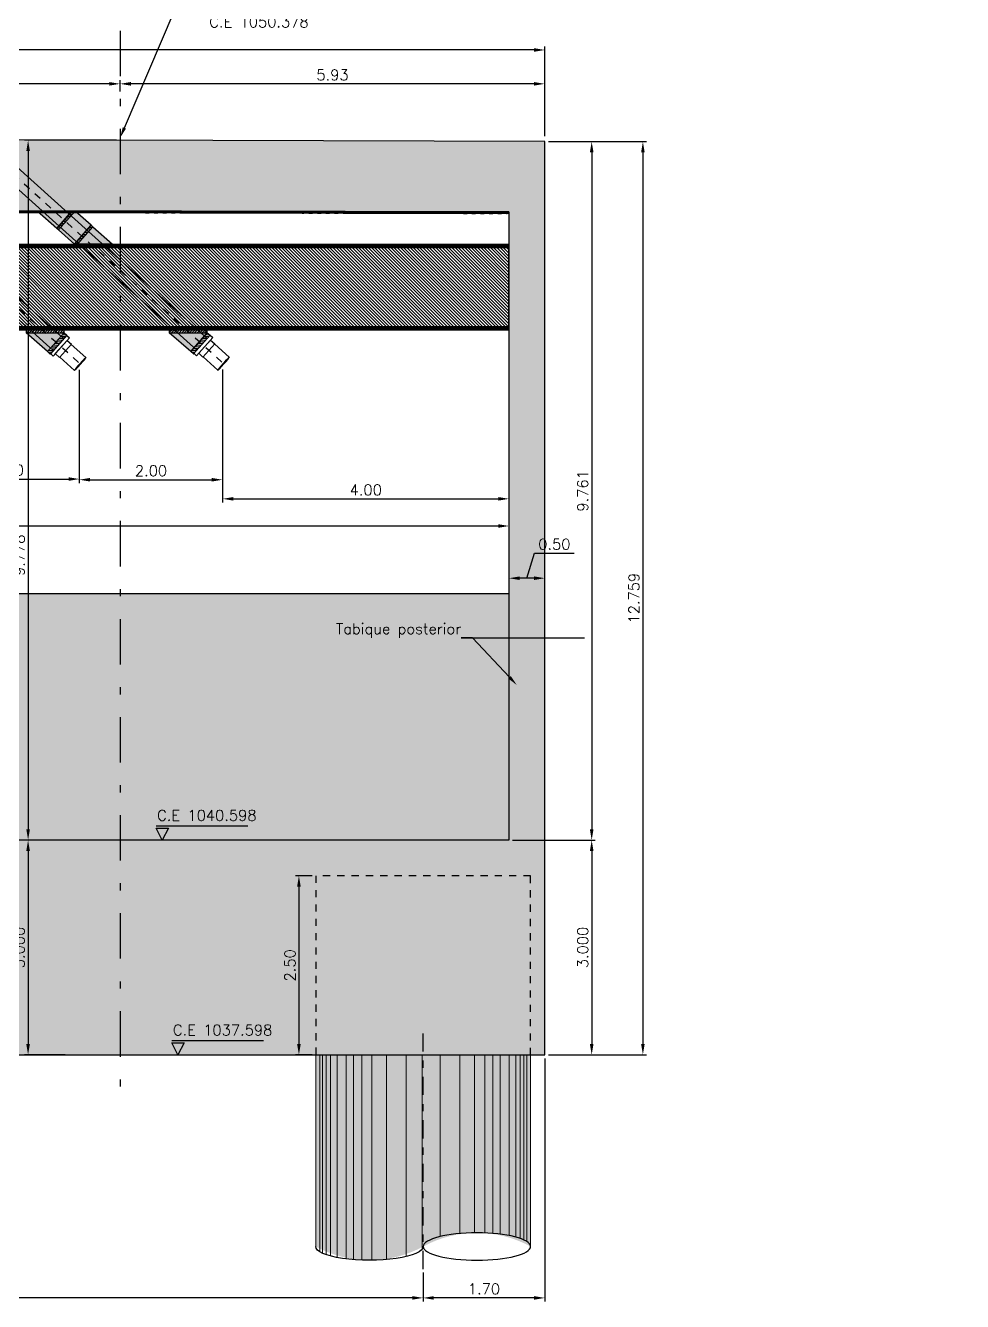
# Model space of a CAD drawing. Header units: metres. Extents: x 1080594 to 1081411, y 976871 to 977162.
# Drawn here: x 1081004.88 to 1081017.96, y 977058.7 to 977076.53 of the extents above; entities that cross this region are included whole.
import ezdxf
from ezdxf import colors
from ezdxf.entities.mleader import LeaderData, LeaderLine
from ezdxf.math import Vec2, Vec3

# ---------------------------------------------------------------- set-up
doc = ezdxf.new("R2010")
doc.units = ezdxf.units.M
doc.header["$LTSCALE"] = 25.4
doc.linetypes.add('DASHDOT', pattern=[1, 0.5, -0.25, 0, -0.25])
doc.linetypes.add('HIDDEN', pattern=[0.375, 0.25, -0.125])
for name, color, linetype in [('CONTRAPESO', 3, 'Continuous'), ('COT', 1, 'Continuous'), ('DIMCONTRAPESO', 1, 'Continuous'), ('EJECABLES', 203, 'DASHDOT'), ('NEOPRENO', 24, 'Continuous'), ('PERFIL MET', 37, 'Continuous'), ('PROYECC', 251, 'HIDDEN'), ('SOLIDOS', 9, 'Continuous')]:
    doc.layers.add(name, color=color, linetype=linetype)
for name, color, linetype, lineweight in [('COTA', 1, 'Continuous', 30), ('COTACIM', 20, 'Continuous', 5), ('DUCTO', 142, 'Continuous', 30), ('EJECONTRAPESO', 41, 'DASHDOT', 30), ('EJEPILOTE', 145, 'DASHDOT', 30), ('OTROS', 8, 'Continuous', 5), ('PLATINA', 54, 'Continuous', 30), ('SOLIDOREFCONT', 254, 'Continuous', 5), ('TUNEL', 5, 'Continuous', 20)]:
    doc.layers.add(name, color=color, linetype=linetype, lineweight=lineweight)
doc.styles.add('romans', font='romans.shx')
doc.dimstyles.new('Copy 75', dxfattribs={"dimtxt": 0.15, "dimasz": 0.15, "dimexe": 0.05, "dimexo": 0.05, "dimgap": 0.05, "dimtad": 1, "dimzin": 0, "dimdsep": 46, "dimtxsty": 'romans', "dimcen": 0.002, "dimclrd": 1, "dimclre": 1, "dimclrt": 3, "dimadec": 4, "dimazin": 0, "dimtfac": 1, "dimtofl": 0, "dimtmove": 1, "dimatfit": 3, "dimfxl": 1, "dimtolj": 1, "dimtzin": 0, "dimarcsym": 1})
pattern_1 = [(45, (307.6941268451046, 0), (-0.002245064030267288, 0.002245064030267288), [])]

# ---------------------------------------------------------------- blocks, each defined once
blk = doc.blocks.new('tir')
at = {"layer": 'DUCTO'}
for p, q in [((1080511.83638699, 977008.5160273126), (1080513.543043579, 977008.5161831364)), ((1080511.836907378, 977008.3760259475), (1080513.543032915, 977008.37618561))]:
    blk.add_line(p, q, dxfattribs=at)
for points in [[(1080505.683122265, 977008.2755034216), (1080505.733092106, 977008.275507704), (1080505.733062966, 977008.6155077033), (1080505.683093125, 977008.61550342)], [(1080505.603113705, 977008.3204091132), (1080505.683092707, 977008.320415968), (1080505.683072092, 977008.5704159667), (1080505.603072093, 977008.5704077805)]]:
    blk.add_lwpolyline(points, close=True, dxfattribs=at)
for points in [[(1080505.328072925, 977008.5653855414), (1080505.603072925, 977008.5654091103)], [(1080505.733068108, 977008.5555077032), (1080511.543241181, 977008.5560056631)], [(1080511.543241181, 977008.5560056631), (1080511.836255565, 977008.5160272893)], [(1080505.32811287, 977008.3254074359), (1080505.603112872, 977008.3254136156)], [(1080505.733086963, 977008.3355077041), (1080511.543260036, 977008.3360056642)], [(1080511.543260036, 977008.3360056642), (1080511.836907378, 977008.3760308315)]]:
    blk.add_lwpolyline(points, dxfattribs=at)
for centre, radius, start, end in [((1080510.656986465, 977008.4459297067), 0.8930644645994985, 352.9297418690614, 7.080079153882643), ((1080511.251352555, 977008.4433042796), 0.5894066242695094, 353.4461152477661, 7.087410311340934)]:
    blk.add_arc(centre, radius, start, end, dxfattribs=at)
blk.add_ellipse((1080505.328039857, 977008.4453876906), major_axis=(-3.306799177286555e-05, -0.1199978507391652), ratio=0.04456574915158485, dxfattribs=at)
at = {"layer": 'DUCTO', "extrusion": (0, 0, -0.9999999999999998)}
blk.add_ellipse((1080513.54301544, 977008.4111786617), major_axis=(1.74751400463253e-05, -0.03499305174499892), ratio=0.2442992756047625, dxfattribs=at)
at = {"layer": 'DUCTO', "extrusion": (0, 0, -1)}
blk.add_ellipse((1080513.542949842, 977008.481178864), major_axis=(1.748219530441295e-05, -0.03500717952941799), ratio=0.24420068418592, start_param=3.14808674122023, end_param=6.280903449001622, dxfattribs=at)
at = {"layer": 'EJECABLES', "ltscale": 0.008}
blk.add_lwpolyline([(1080505.360600902, 977008.4454757803), (1080513.540696156, 977008.4461768557)], dxfattribs=at)
blk = doc.blocks.new('*D148')
at = {"layer": 'COTA', "color": 1, "lineweight": -2, "transparency": 16777216}
for p, q in [((1080995.1333278, 977075.0144447949), (1080995.1333278, 977076.2368018586)), ((1081011.982779792, 977076.1868018586), (1080995.2833278, 977076.1868018586)), ((1081012.132779792, 977074.9824446845), (1081012.132779792, 977076.2368018586))]:
    blk.add_line(p, q, dxfattribs=at)
at = {"layer": 'COTA', "color": 1, "transparency": 16777216}
for points in [[(1080995.2833278, 977076.2118018586), (1080995.2833278, 977076.1618018586), (1080995.1333278, 977076.1868018586)], [(1081011.982779792, 977076.2118018586), (1081011.982779792, 977076.1618018586), (1081012.132779792, 977076.1868018586)]]:
    blk.add_solid(points, dxfattribs=at)
at = {"layer": 'Defpoints', "color": 0, "transparency": 16777216}
for p in [(1080995.1333278, 977076.1868018586), (1080995.1333278, 977074.9644447948), (1081012.132779792, 977074.9324446844)]:
    blk.add_point(p, dxfattribs=at)
at = {"layer": 'COTA', "color": 3, "transparency": 16777216, "insert": (1081003.633053796, 977076.3118018586), "char_height": 0.15, "attachment_point": 5, "style": 'romans'}
blk.add_mtext('\\A1;17.00', dxfattribs=at)
blk = doc.blocks.new('*D149')
at = {"layer": 'COTA', "color": 1, "lineweight": -2, "transparency": 16777216}
for p, q in [((1080991.133367889, 977072.2258459799), (1080991.133367889, 977069.485594596)), ((1081011.482886703, 977069.5355945961), (1080991.283367889, 977069.5355945961))]:
    blk.add_line(p, q, dxfattribs=at)
at = {"layer": 'COTA', "color": 1, "transparency": 16777216}
for points in [[(1080991.283367889, 977069.5605945961), (1080991.283367889, 977069.510594596), (1080991.133367889, 977069.5355945961)], [(1081011.482886703, 977069.5605945961), (1081011.482886703, 977069.510594596), (1081011.632886702, 977069.5355945961)]]:
    blk.add_solid(points, dxfattribs=at)
at = {"layer": 'Defpoints', "color": 0, "transparency": 16777216}
for p in [(1080991.133367889, 977072.2758459799), (1080991.133367889, 977069.5355945961), (1081011.632886702, 977069.5355945961)]:
    blk.add_point(p, dxfattribs=at)
at = {"layer": 'COTA', "color": 3, "transparency": 16777216, "insert": (1081001.383127296, 977069.6605945961), "char_height": 0.15, "attachment_point": 5, "style": 'romans'}
blk.add_mtext('\\A1;20.50', dxfattribs=at)
blk = doc.blocks.new('*D150')
at = {"layer": 'COTA', "color": 1, "lineweight": -2, "transparency": 16777216}
for p, q in [((1081011.882897609, 977068.8062600595), (1081011.987897609, 977069.1562600594)), ((1081011.987897609, 977069.1562600594), (1081012.545040467, 977069.1562600594)), ((1081011.982908517, 977068.8062600595), (1081011.782886702, 977068.8062600595))]:
    blk.add_line(p, q, dxfattribs=at)
at = {"layer": 'COTA', "color": 1, "transparency": 16777216}
for points in [[(1081011.782886702, 977068.8312600595), (1081011.782886702, 977068.7812600594), (1081011.632886702, 977068.8062600595)], [(1081011.982908517, 977068.8312600595), (1081011.982908517, 977068.7812600594), (1081012.132908517, 977068.8062600595)]]:
    blk.add_solid(points, dxfattribs=at)
at = {"layer": 'Defpoints', "color": 0, "transparency": 16777216}
for p in [(1081011.632886702, 977068.8062600595), (1081011.632886702, 977068.8062600595), (1081012.132908517, 977068.8062600595)]:
    blk.add_point(p, dxfattribs=at)
at = {"layer": 'COTA', "color": 3, "transparency": 16777216, "insert": (1081012.266469038, 977069.2812600594), "char_height": 0.15, "attachment_point": 5, "style": 'romans'}
blk.add_mtext('\\A1;0.50', dxfattribs=at)
blk = doc.blocks.new('*D152')
at = {"layer": 'Defpoints', "color": 0, "transparency": 16777216}
for p in [(1081012.132886702, 977062.146339772), (1081010.433312665, 977059.1541188611), (1081010.433312665, 977058.7504734094)]:
    blk.add_point(p, dxfattribs=at)
at = {"layer": 'DIMCONTRAPESO', "color": 1, "lineweight": -2, "transparency": 16777216}
for p, q in [((1081012.132886702, 977062.096339772), (1081012.132886702, 977058.7004734094)), ((1081010.433312665, 977059.104118861), (1081010.433312665, 977058.7004734094)), ((1081011.982886703, 977058.7504734094), (1081010.583312665, 977058.7504734094))]:
    blk.add_line(p, q, dxfattribs=at)
at = {"layer": 'DIMCONTRAPESO', "color": 1, "transparency": 16777216}
for points in [[(1081010.583312665, 977058.7754734094), (1081010.583312665, 977058.7254734094), (1081010.433312665, 977058.7504734094)], [(1081011.982886703, 977058.7754734094), (1081011.982886703, 977058.7254734094), (1081012.132886702, 977058.7504734094)]]:
    blk.add_solid(points, dxfattribs=at)
at = {"layer": 'DIMCONTRAPESO', "color": 3, "transparency": 16777216, "insert": (1081011.283099684, 977058.8754734094), "char_height": 0.15, "attachment_point": 5, "style": 'romans'}
blk.add_mtext('\\A1;1.70', dxfattribs=at)
blk = doc.blocks.new('PILOTE')
h = blk.add_hatch(color=256)
h.dxf.hatch_style = 1
h.set_gradient(color1=(51, 51, 51), color2=(173, 173, 173), tint=1, name='INVCYLINDER')
edge = h.paths.add_edge_path()
edge.add_line((1080656.416834545, 977060.1590362525), (1080656.416834545, 977062.8369320101))
edge.add_line((1080656.416834545, 977062.8369320101), (1080659.417876804, 977062.8369320101))
edge.add_line((1080659.417876804, 977062.8369320101), (1080659.417876804, 977060.1590362525))
edge.add_arc((1080658.66761624, 977061.5370580803), 1.569023604932751, 241.43402734232131, 298.56597265767874, ccw=False)
edge.add_arc((1080657.16709511, 977058.7797854457), 1.570103086822714, 61.45547212311708, 118.5445278768829)
at = {"layer": 'COT'}
blk.add_ellipse((1080657.16709511, 977060.1590362525), major_axis=(0.7502605647517244, 0), ratio=0.2543813295763042, dxfattribs=at)
blk.add_ellipse((1080658.66761624, 977060.1590362525), major_axis=(0.7502605647517244, 0), ratio=0.2543813295763042, start_param=3.141592653589792, end_param=6.283185307179586, dxfattribs=at)
at = {"layer": 'EJEPILOTE', "ltscale": 0.02}
blk.add_line((1080657.918716831, 977059.8447110992), (1080657.918716831, 977063.1356790137), dxfattribs=at)
at = {"layer": 'OTROS'}
for p, q in [((1080656.472292364, 977062.8369320101), (1080656.472292364, 977060.2310491129)), ((1080656.510527515, 977062.8369320101), (1080656.510527515, 977060.2513910077)), ((1080656.561507698, 977062.8369320101), (1080656.561507698, 977060.2717001326)), ((1080656.625232968, 977062.8369320101), (1080656.625232968, 977060.2910394119)), ((1080656.714448302, 977062.8369320101), (1080656.714448302, 977060.3112408698)), ((1080656.841898815, 977062.8369320101), (1080656.841898815, 977060.3310285627)), ((1080656.943859208, 977062.8369320101), (1080656.943859208, 977060.3412444418)), ((1080657.058564661, 977062.8369320101), (1080657.058564661, 977060.3478811213)), ((1080657.198760206, 977062.8369320101), (1080657.198760206, 977060.3497184741)), ((1080657.405764051, 977062.8369320101), (1080657.405764051, 977060.3399741807)), ((1080657.679471079, 977062.8369320101), (1080657.679471079, 977060.2984506316)), ((1080657.932716831, 977062.8369320101), (1080657.932716831, 977060.1206139127)), ((1080658.155240271, 977062.8369320101), (1080658.155240271, 977060.0266473495)), ((1080658.428947299, 977062.8369320101), (1080658.428947299, 977059.9780983244)), ((1080658.635951144, 977062.8369320101), (1080658.635951144, 977059.968354031)), ((1080658.776146688, 977062.8369320101), (1080658.776146688, 977059.9701913837)), ((1080658.890852141, 977062.8369320101), (1080658.890852141, 977059.9768280633)), ((1080658.992812535, 977062.8369320101), (1080658.992812535, 977059.9870439423)), ((1080659.120263048, 977062.8369320101), (1080659.120263048, 977060.0068316353)), ((1080659.209478382, 977062.8369320101), (1080659.209478382, 977060.0266473495)), ((1080659.273203652, 977062.8369320101), (1080659.273203652, 977060.0463723725)), ((1080659.324183835, 977062.8369320101), (1080659.324183835, 977060.0666814975)), ((1080659.362418986, 977062.8369320101), (1080659.362418986, 977060.0870233923)), ((1080656.625232968, 977060.0270330932), (1080656.625232968, 977060.0266473495))]:
    blk.add_line(p, q, dxfattribs=at)
blk.add_lwpolyline([(1080656.416834545, 977060.1590362525), (1080656.416834545, 977062.8369320101), (1080659.417876804, 977062.8369320101), (1080659.417876804, 977060.1590362525)], dxfattribs=at)
blk = doc.blocks.new('*D154')
at = {"layer": 'Defpoints', "color": 0, "transparency": 16777216}
for p in [(1080996.83110657, 977058.9570993682), (1081010.433312665, 977058.9570993682), (1080996.83110657, 977058.7504734094)]:
    blk.add_point(p, dxfattribs=at)
at = {"layer": 'DIMCONTRAPESO', "color": 1, "lineweight": -2, "transparency": 16777216}
for p, q in [((1080996.83110657, 977058.9070993682), (1080996.83110657, 977058.7004734094)), ((1081010.433312665, 977058.9070993682), (1081010.433312665, 977058.7004734094)), ((1081010.283312665, 977058.7504734094), (1080996.98110657, 977058.7504734094))]:
    blk.add_line(p, q, dxfattribs=at)
at = {"layer": 'DIMCONTRAPESO', "color": 1, "transparency": 16777216}
for points in [[(1080996.98110657, 977058.7754734094), (1080996.98110657, 977058.7254734094), (1080996.83110657, 977058.7504734094)], [(1081010.283312665, 977058.7754734094), (1081010.283312665, 977058.7254734094), (1081010.433312665, 977058.7504734094)]]:
    blk.add_solid(points, dxfattribs=at)
at = {"layer": 'DIMCONTRAPESO', "color": 3, "transparency": 16777216, "insert": (1081003.632209617, 977058.8754734094), "char_height": 0.15, "attachment_point": 5, "style": 'romans'}
blk.add_mtext('\\A1;13.60', dxfattribs=at)
blk = doc.blocks.new('*D158')
at = {"layer": 'Defpoints', "color": 0, "transparency": 16777216}
for p in [(1081003.635851028, 977071.7647225109), (1081005.633215201, 977071.7666398275), (1081005.633215201, 977070.1918618797)]:
    blk.add_point(p, dxfattribs=at)
at = {"layer": 'DIMCONTRAPESO', "color": 1, "lineweight": -2, "transparency": 16777216}
for p, q in [((1081003.635851028, 977071.7147225109), (1081003.635851028, 977070.1418618796)), ((1081005.633215201, 977071.7166398275), (1081005.633215201, 977070.1418618796)), ((1081003.785851028, 977070.1918618797), (1081005.483215201, 977070.1918618797))]:
    blk.add_line(p, q, dxfattribs=at)
at = {"layer": 'DIMCONTRAPESO', "color": 1, "transparency": 16777216}
for points in [[(1081003.785851028, 977070.2168618797), (1081003.785851028, 977070.1668618796), (1081003.635851028, 977070.1918618797)], [(1081005.483215201, 977070.2168618797), (1081005.483215201, 977070.1668618796), (1081005.633215201, 977070.1918618797)]]:
    blk.add_solid(points, dxfattribs=at)
at = {"layer": 'DIMCONTRAPESO', "color": 3, "transparency": 16777216, "insert": (1081004.634533115, 977070.3168618797), "char_height": 0.15, "attachment_point": 5, "style": 'romans'}
blk.add_mtext('\\A1;2.00', dxfattribs=at)
blk = doc.blocks.new('*D159')
at = {"layer": 'Defpoints', "color": 0, "transparency": 16777216}
for p in [(1081005.633215201, 977071.7666398275), (1081007.633180856, 977071.7743143179), (1081007.633180856, 977070.1822700725)]:
    blk.add_point(p, dxfattribs=at)
at = {"layer": 'DIMCONTRAPESO', "color": 1, "lineweight": -2, "transparency": 16777216}
for p, q in [((1081005.633215201, 977071.7166398275), (1081005.633215201, 977070.1322700725)), ((1081007.633180856, 977071.7243143178), (1081007.633180856, 977070.1322700725)), ((1081005.783215201, 977070.1822700725), (1081007.483180856, 977070.1822700725))]:
    blk.add_line(p, q, dxfattribs=at)
at = {"layer": 'DIMCONTRAPESO', "color": 1, "transparency": 16777216}
for points in [[(1081005.783215201, 977070.2072700725), (1081005.783215201, 977070.1572700725), (1081005.633215201, 977070.1822700725)], [(1081007.483180856, 977070.2072700725), (1081007.483180856, 977070.1572700725), (1081007.633180856, 977070.1822700725)]]:
    blk.add_solid(points, dxfattribs=at)
at = {"layer": 'DIMCONTRAPESO', "color": 3, "transparency": 16777216, "insert": (1081006.633198028, 977070.3072700725), "char_height": 0.15, "attachment_point": 5, "style": 'romans'}
blk.add_mtext('\\A1;2.00', dxfattribs=at)
blk = doc.blocks.new('*D234')
at = {"layer": 'Defpoints', "color": 0, "transparency": 16777216}
for p in [(1081007.633180856, 977071.7743143179), (1081011.632787496, 977070.4018200669), (1081011.632787496, 977069.9154430303)]:
    blk.add_point(p, dxfattribs=at)
at = {"layer": 'DIMCONTRAPESO', "color": 1, "lineweight": -2, "transparency": 16777216}
for p, q in [((1081007.633180856, 977071.7243143178), (1081007.633180856, 977069.8654430303)), ((1081011.632787496, 977070.3518200668), (1081011.632787496, 977069.8654430303)), ((1081007.783180856, 977069.9154430303), (1081011.482787496, 977069.9154430303))]:
    blk.add_line(p, q, dxfattribs=at)
at = {"layer": 'DIMCONTRAPESO', "color": 1, "transparency": 16777216}
for points in [[(1081007.783180856, 977069.9404430303), (1081007.783180856, 977069.8904430303), (1081007.633180856, 977069.9154430303)], [(1081011.482787496, 977069.9404430303), (1081011.482787496, 977069.8904430303), (1081011.632787496, 977069.9154430303)]]:
    blk.add_solid(points, dxfattribs=at)
at = {"layer": 'DIMCONTRAPESO', "color": 3, "transparency": 16777216, "insert": (1081009.632984176, 977070.0404430303), "char_height": 0.15, "attachment_point": 5, "style": 'romans'}
blk.add_mtext('\\A1;4.00', dxfattribs=at)
blk = doc.blocks.new('*D198')
at = {"layer": 'Defpoints', "color": 0, "transparency": 16777216}
for p in [(1081006.202970979, 977075.7138617919), (1081006.202970979, 977075.5552750548), (1081012.132779792, 977074.9490369225)]:
    blk.add_point(p, dxfattribs=at)
at = {"layer": 'DIMCONTRAPESO', "color": 1, "lineweight": -2, "transparency": 16777216}
for p, q in [((1081006.202970979, 977075.6052750548), (1081006.202970979, 977075.7638617919)), ((1081011.982779792, 977075.7138617919), (1081006.352970979, 977075.7138617919)), ((1081012.132779792, 977074.9990369226), (1081012.132779792, 977075.7638617919))]:
    blk.add_line(p, q, dxfattribs=at)
at = {"layer": 'DIMCONTRAPESO', "color": 1, "transparency": 16777216}
for points in [[(1081006.352970979, 977075.7388617919), (1081006.352970979, 977075.6888617919), (1081006.202970979, 977075.7138617919)], [(1081011.982779792, 977075.7388617919), (1081011.982779792, 977075.6888617919), (1081012.132779792, 977075.7138617919)]]:
    blk.add_solid(points, dxfattribs=at)
at = {"layer": 'DIMCONTRAPESO', "color": 3, "transparency": 16777216, "insert": (1081009.167875385, 977075.8388617919), "char_height": 0.15, "attachment_point": 5, "style": 'romans'}
blk.add_mtext('\\A1;5.93', dxfattribs=at)
blk = doc.blocks.new('*D199')
at = {"layer": 'Defpoints', "color": 0, "transparency": 16777216}
for p in [(1080995.1333278, 977075.7138617919), (1081006.202970979, 977075.5552750548), (1080995.1333278, 977074.9810370329)]:
    blk.add_point(p, dxfattribs=at)
at = {"layer": 'DIMCONTRAPESO', "color": 1, "lineweight": -2, "transparency": 16777216}
for p, q in [((1080995.1333278, 977075.031037033), (1080995.1333278, 977075.7638617919)), ((1081006.052970979, 977075.7138617919), (1080995.2833278, 977075.7138617919)), ((1081006.202970979, 977075.6052750548), (1081006.202970979, 977075.7638617919))]:
    blk.add_line(p, q, dxfattribs=at)
at = {"layer": 'DIMCONTRAPESO', "color": 1, "transparency": 16777216}
for points in [[(1080995.2833278, 977075.7388617919), (1080995.2833278, 977075.6888617919), (1080995.1333278, 977075.7138617919)], [(1081006.052970979, 977075.7388617919), (1081006.052970979, 977075.6888617919), (1081006.202970979, 977075.7138617919)]]:
    blk.add_solid(points, dxfattribs=at)
at = {"layer": 'DIMCONTRAPESO', "color": 3, "transparency": 16777216, "insert": (1081000.66814939, 977075.8388617919), "char_height": 0.15, "attachment_point": 5, "style": 'romans'}
blk.add_mtext('\\A1;11.07', dxfattribs=at)
blk = doc.blocks.new('*D1380')
at = {"layer": 'Defpoints', "color": 0, "transparency": 16777216}
for p in [(1081012.132720964, 977074.9068203393), (1081012.132886702, 977062.1479285562), (1081013.502712661, 977062.1479285562)]:
    blk.add_point(p, dxfattribs=at)
at = {"layer": 'TUNEL', "color": 1, "lineweight": -2, "transparency": 16777216}
for p, q in [((1081012.182720964, 977074.9068203393), (1081013.552712661, 977074.9068203393)), ((1081013.502712661, 977074.7568203392), (1081013.502712661, 977062.2979285562)), ((1081012.182886702, 977062.1479285562), (1081013.552712661, 977062.1479285562))]:
    blk.add_line(p, q, dxfattribs=at)
at = {"layer": 'TUNEL', "color": 1, "transparency": 16777216}
for points in [[(1081013.477712661, 977074.7568203392), (1081013.527712661, 977074.7568203392), (1081013.502712661, 977074.9068203393)], [(1081013.477712661, 977062.2979285562), (1081013.527712661, 977062.2979285562), (1081013.502712661, 977062.1479285562)]]:
    blk.add_solid(points, dxfattribs=at)
at = {"layer": 'TUNEL', "color": 3, "transparency": 16777216, "insert": (1081013.377712661, 977068.5273744479), "char_height": 0.15, "attachment_point": 5, "rotation": 90, "style": 'romans'}
blk.add_mtext('\\A1;12.759', dxfattribs=at)
blk = doc.blocks.new('*D1381')
at = {"layer": 'Defpoints', "color": 0, "transparency": 16777216}
for p in [(1081012.132720964, 977074.9068203393), (1081011.632886704, 977065.1462974439), (1081012.787520991, 977065.1462974439)]:
    blk.add_point(p, dxfattribs=at)
at = {"layer": 'TUNEL', "color": 1, "lineweight": -2, "transparency": 16777216}
for p, q in [((1081012.182720964, 977074.9068203393), (1081012.837520991, 977074.9068203393)), ((1081012.787520991, 977074.7568203392), (1081012.787520991, 977065.2962974439)), ((1081011.682886704, 977065.1462974439), (1081012.837520991, 977065.1462974439))]:
    blk.add_line(p, q, dxfattribs=at)
at = {"layer": 'TUNEL', "color": 1, "transparency": 16777216}
for points in [[(1081012.762520991, 977074.7568203392), (1081012.812520991, 977074.7568203392), (1081012.787520991, 977074.9068203393)], [(1081012.762520991, 977065.2962974439), (1081012.812520991, 977065.2962974439), (1081012.787520991, 977065.1462974439)]]:
    blk.add_solid(points, dxfattribs=at)
at = {"layer": 'TUNEL', "color": 3, "transparency": 16777216, "insert": (1081012.66252099, 977070.0265588918), "char_height": 0.15, "attachment_point": 5, "rotation": 90, "style": 'romans'}
blk.add_mtext('\\A1;9.761', dxfattribs=at)
blk = doc.blocks.new('*D1382')
at = {"layer": 'Defpoints', "color": 0, "transparency": 16777216}
for p in [(1081011.632886704, 977065.1462974439), (1081012.132886702, 977062.146339772), (1081012.787520991, 977062.146339772)]:
    blk.add_point(p, dxfattribs=at)
at = {"layer": 'TUNEL', "color": 1, "lineweight": -2, "transparency": 16777216}
for p, q in [((1081011.682886704, 977065.1462974439), (1081012.837520991, 977065.1462974439)), ((1081012.787520991, 977064.9962974439), (1081012.787520991, 977062.2963397721)), ((1081012.182886702, 977062.146339772), (1081012.837520991, 977062.146339772))]:
    blk.add_line(p, q, dxfattribs=at)
at = {"layer": 'TUNEL', "color": 1, "transparency": 16777216}
for points in [[(1081012.762520991, 977064.9962974439), (1081012.812520991, 977064.9962974439), (1081012.787520991, 977065.1462974439)], [(1081012.762520991, 977062.2963397721), (1081012.812520991, 977062.2963397721), (1081012.787520991, 977062.146339772)]]:
    blk.add_solid(points, dxfattribs=at)
at = {"layer": 'TUNEL', "color": 3, "transparency": 16777216, "insert": (1081012.66252099, 977063.6463186081), "char_height": 0.15, "attachment_point": 5, "rotation": 90, "style": 'romans'}
blk.add_mtext('\\A1;3.000', dxfattribs=at)
blk = doc.blocks.new('*D1383')
at = {"layer": 'Defpoints', "color": 0, "transparency": 16777216}
for p in [(1081006.202970979, 977074.9254888794), (1081004.918015162, 977065.1472981501), (1081005.986288609, 977065.1472981501)]:
    blk.add_point(p, dxfattribs=at)
at = {"layer": 'TUNEL', "color": 1, "lineweight": -2, "transparency": 16777216}
for p, q in [((1081006.152970979, 977074.9254888794), (1081004.868015162, 977074.9254888794)), ((1081004.918015162, 977074.7754888794), (1081004.918015162, 977065.2972981501)), ((1081005.936288609, 977065.1472981501), (1081004.868015162, 977065.1472981501))]:
    blk.add_line(p, q, dxfattribs=at)
at = {"layer": 'TUNEL', "color": 1, "transparency": 16777216}
for points in [[(1081004.893015163, 977074.7754888794), (1081004.943015162, 977074.7754888794), (1081004.918015162, 977074.9254888794)], [(1081004.893015163, 977065.2972981501), (1081004.943015162, 977065.2972981501), (1081004.918015162, 977065.1472981501)]]:
    blk.add_solid(points, dxfattribs=at)
at = {"layer": 'TUNEL', "color": 3, "transparency": 16777216, "insert": (1081004.793015162, 977069.1266934648), "char_height": 0.15, "attachment_point": 5, "rotation": 90, "style": 'romans'}
blk.add_mtext('\\A1;9.778', dxfattribs=at)
blk = doc.blocks.new('*D1384')
at = {"layer": 'Defpoints', "color": 0, "transparency": 16777216}
for p in [(1081005.986288609, 977065.146339772), (1081004.917855433, 977062.146339772), (1081005.486475282, 977062.146339772)]:
    blk.add_point(p, dxfattribs=at)
at = {"layer": 'TUNEL', "color": 1, "lineweight": -2, "transparency": 16777216}
for p, q in [((1081005.936288609, 977065.146339772), (1081004.867855433, 977065.146339772)), ((1081004.917855433, 977064.996339772), (1081004.917855433, 977062.2963397721)), ((1081005.436475282, 977062.146339772), (1081004.867855433, 977062.146339772))]:
    blk.add_line(p, q, dxfattribs=at)
at = {"layer": 'TUNEL', "color": 1, "transparency": 16777216}
for points in [[(1081004.892855433, 977064.996339772), (1081004.942855433, 977064.996339772), (1081004.917855433, 977065.146339772)], [(1081004.892855433, 977062.2963397721), (1081004.942855433, 977062.2963397721), (1081004.917855433, 977062.146339772)]]:
    blk.add_solid(points, dxfattribs=at)
at = {"layer": 'TUNEL', "color": 3, "transparency": 16777216, "insert": (1081004.792855432, 977063.6463397722), "char_height": 0.15, "attachment_point": 5, "rotation": 90, "style": 'romans'}
blk.add_mtext('\\A1;3.000', dxfattribs=at)
blk = doc.blocks.new('*D1437')
at = {"layer": 'COTA', "color": 1, "lineweight": -2, "transparency": 16777216}
for p, q in [((1081008.884152692, 977064.648370686), (1081008.649533925, 977064.648370686)), ((1081008.699533925, 977064.498370686), (1081008.699533925, 977062.2963397721)), ((1081008.884152692, 977062.146339772), (1081008.649533925, 977062.146339772))]:
    blk.add_line(p, q, dxfattribs=at)
at = {"layer": 'COTA', "color": 1, "transparency": 16777216}
for points in [[(1081008.674533925, 977064.498370686), (1081008.724533925, 977064.498370686), (1081008.699533925, 977064.648370686)], [(1081008.674533925, 977062.2963397721), (1081008.724533925, 977062.2963397721), (1081008.699533925, 977062.146339772)]]:
    blk.add_solid(points, dxfattribs=at)
at = {"layer": 'Defpoints', "color": 0, "transparency": 16777216}
for p in [(1081008.934152692, 977064.648370686), (1081008.699533925, 977062.146339772), (1081008.934152692, 977062.146339772)]:
    blk.add_point(p, dxfattribs=at)
at = {"layer": 'COTA', "color": 3, "transparency": 16777216, "insert": (1081008.574533925, 977063.3973552291), "char_height": 0.15, "attachment_point": 5, "rotation": 90, "style": 'romans'}
blk.add_mtext('\\A1;2.50', dxfattribs=at)

msp = doc.modelspace()

# ---------------------------------------------------------------- hatches: boundary and pattern name
at = {"layer": 'NEOPRENO', "transparency": 33554495}
h = msp.add_hatch(color=256, dxfattribs=at)
h.dxf.hatch_style = 1
h.paths.add_polyline_path([(1081005.567214003, 977073.4740626292), (1081005.798264986, 977073.7370095984), (1081005.572905476, 977073.935032555), (1081005.341854493, 977073.6720855858)])
at = {"layer": 'PERFIL MET'}
h = msp.add_hatch(dxfattribs=at)
h.set_pattern_fill('ANSI31', color=256, scale=0.001)
h.set_pattern_definition(pattern_1)
h.paths.add_polyline_path([(1081011.632720807, 977073.926336568), (1080995.633167386, 977073.9603397719), (1080995.633167543, 977073.9349397718), (1081011.632720964, 977073.9009365678)])
h = msp.add_hatch(dxfattribs=at)
h.set_pattern_fill('ANSI31', color=256, scale=0.01, angle=90)
h.set_pattern_definition([(135, (307.6941268451046, 0), (-0.02245064030267288, -0.02245064030267288), [])])
h.paths.add_polyline_path([(1081011.632886702, 977073.4231707632), (1080995.133166949, 977073.4231707632), (1080995.133167086, 977073.2003397719), (1080991.1333278, 977073.2003397719), (1080991.1333278, 977072.3247707632), (1081011.632886702, 977072.3247707632)])
h = msp.add_hatch(dxfattribs=at)
h.set_pattern_fill('ANSI31', color=256, scale=0.001)
h.set_pattern_definition(pattern_1)
h.paths.add_polyline_path([(1081011.632886702, 977073.4739707632), (1081011.632886702, 977073.4231707632), (1080995.133166949, 977073.4231707632), (1080995.133167224, 977073.4740816075)])
h = msp.add_hatch(dxfattribs=at)
h.set_pattern_fill('ANSI31', color=256, scale=0.001)
h.set_pattern_definition(pattern_1)
h.paths.add_polyline_path([(1081011.632886702, 977072.3247707632), (1081011.632886702, 977072.2739707632), (1080991.133327663, 977072.2739707632), (1080991.133327938, 977072.3248816076)])
at = {"layer": 'PLATINA', "transparency": 33554531}
h = msp.add_hatch(color=252, dxfattribs=at)
h.dxf.hatch_style = 1
h.paths.add_polyline_path([(1081005.530633501, 977073.9350308947), (1081005.318000166, 977073.6930445246), (1081005.042609503, 977073.935032555)])
at = {"layer": 'PLATINA'}
h = msp.add_hatch(dxfattribs=at)
h.set_pattern_fill('ANSI31', color=256, scale=0.007999999999999998, angle=-45.14532782505878)
h.set_pattern_definition([(359.8546721749412, (-373658.8541171844, 1053961.129899967), (6.442573658642825e-05, 0.02539991829365727), [])])
h.paths.add_polyline_path([(1081005.318000166, 977073.6930445246), (1081005.530634959, 977073.935032555), (1081005.572905476, 977073.935032555), (1081005.341855391, 977073.6720866078)])
at = {"layer": 'PLATINA', "transparency": 33554531}
h = msp.add_hatch(dxfattribs=at)
h.set_pattern_fill('ANGLE', color=252, scale=0.9999999999999999, angle=3.553873302619274)
h.set_pattern_definition([(3.553873302619274, (62969.65238905002, -65155.17045388313), (-0.4329793705545643, 6.971567532820304), [5.07999999999999, -1.904999999999998]), (93.55387330261914, (62969.65238905002, -65155.17045388313), (-6.971567532820304, -0.4329793705545639), [5.079999999999996, -1.904999999999999])])
h.paths.add_polyline_path([(1081015.476941105, 977073.9349378471), (1081015.689574439, 977073.692951477), (1081015.964965102, 977073.9349395074)])
h = msp.add_hatch(dxfattribs=at)
h.set_pattern_fill('ANGLE', color=252, scale=0.9999999999999999, angle=3.553873302619274)
h.set_pattern_definition([(3.553873302619274, (62970.2955176276, -65165.52571470113), (-0.4329793705545643, 6.971567532820304), [5.07999999999999, -1.904999999999998]), (93.55387330261914, (62970.2955176276, -65165.52571470113), (-6.971567532820304, -0.4329793705545639), [5.079999999999996, -1.904999999999999])])
h.paths.add_polyline_path([(1081015.476941105, 977073.9349378471), (1081015.689574439, 977073.692951477), (1081015.964965102, 977073.9349395074)])
h = msp.add_hatch(dxfattribs=at)
h.set_pattern_fill('ANGLE', color=252, scale=0.9999999999999999, angle=3.553873302619274)
h.set_pattern_definition([(3.553873302619274, (62971.65238905002, -65155.17045388313), (-0.4329793705545643, 6.971567532820304), [5.07999999999999, -1.904999999999998]), (93.55387330261914, (62971.65238905002, -65155.17045388313), (-6.971567532820304, -0.4329793705545639), [5.079999999999996, -1.904999999999999])])
h.paths.add_polyline_path([(1081017.476941105, 977073.9349378471), (1081017.689574439, 977073.692951477), (1081017.964965102, 977073.9349395074)])
h = msp.add_hatch(dxfattribs=at)
h.set_pattern_fill('ANGLE', color=252, scale=0.9999999999999999, angle=3.553873302619274)
h.set_pattern_definition([(3.553873302619274, (62972.2955176276, -65165.52571470113), (-0.4329793705545643, 6.971567532820304), [5.07999999999999, -1.904999999999998]), (93.55387330261914, (62972.2955176276, -65165.52571470113), (-6.971567532820304, -0.4329793705545639), [5.079999999999996, -1.904999999999999])])
h.paths.add_polyline_path([(1081017.476941105, 977073.9349378471), (1081017.689574439, 977073.692951477), (1081017.964965102, 977073.9349395074)])
at = {"layer": 'PLATINA'}
h = msp.add_hatch(dxfattribs=at)
h.set_pattern_fill('ANSI31', color=256, scale=0.007999999999999998, angle=-45.14532782505878)
h.set_pattern_definition([(359.8546721749412, (315.7832642171998, 9.304762352257967e-05), (6.442573658643064e-05, 0.02539991829365727), [])])
h.paths.add_polyline_path([(1081005.822117928, 977073.7160548932), (1081005.609479512, 977073.4740626293), (1081005.567212534, 977073.4740609577), (1081005.798264496, 977073.7370090414)])
at = {"layer": 'PLATINA', "transparency": 33554531}
h = msp.add_hatch(color=252, dxfattribs=at)
h.dxf.hatch_style = 1
h.paths.add_polyline_path([(1081005.609480971, 977073.4740642895), (1081005.822117977, 977073.7160549489), (1081006.097560263, 977073.4740631864)])
h = msp.add_hatch(dxfattribs=at)
h.set_pattern_fill('ANGLE', color=252)
h.set_pattern_definition([(0, (322.7265500694048, -45.28090407222044), (0, 6.985), [5.08, -1.905]), (90, (322.7265500694048, -45.28090407222044), (-6.985, 4.277078946022131e-16), [5.08, -1.905])])
h.paths.add_polyline_path([(1081015.398093635, 977073.4739712419), (1081015.185456629, 977073.7159619012), (1081014.910014343, 977073.4739701388)])
h = msp.add_hatch(dxfattribs=at)
h.set_pattern_fill('ANGLE', color=252)
h.set_pattern_definition([(0, (322.7265500694048, -55.65611688815989), (0, 6.985), [5.08, -1.905]), (90, (322.7265500694048, -55.65611688815989), (-6.985, 4.277078946022131e-16), [5.08, -1.905])])
h.paths.add_polyline_path([(1081015.398093635, 977073.4739712419), (1081015.185456629, 977073.7159619012), (1081014.910014343, 977073.4739701388)])
h = msp.add_hatch(dxfattribs=at)
h.set_pattern_fill('ANGLE', color=252)
h.set_pattern_definition([(0, (324.7265500694048, -45.28090407222044), (0, 6.985), [5.08, -1.905]), (90, (324.7265500694048, -45.28090407222044), (-6.985, 4.277078946022131e-16), [5.08, -1.905])])
h.paths.add_polyline_path([(1081017.398093635, 977073.4739712419), (1081017.185456629, 977073.7159619012), (1081016.910014343, 977073.4739701388)])
h = msp.add_hatch(dxfattribs=at)
h.set_pattern_fill('ANGLE', color=252)
h.set_pattern_definition([(0, (324.7265500694048, -55.65611688815989), (0, 6.985), [5.08, -1.905]), (90, (324.7265500694048, -55.65611688815989), (-6.985, 4.277078946022131e-16), [5.08, -1.905])])
h.paths.add_polyline_path([(1081017.398093635, 977073.4739712419), (1081017.185456629, 977073.7159619012), (1081016.910014343, 977073.4739701388)])
at = {"layer": 'PLATINA'}
h = msp.add_hatch(dxfattribs=at)
h.set_pattern_fill('ANSI31', color=256, scale=0.008)
h.set_pattern_definition([(45, (316.0955016447697, -51.65498894045595), (-0.0179605122421383, 0.01796051224213831), [])])
h.paths.add_polyline_path([(1081005.420831971, 977072.273404931), (1081004.890831971, 977072.273404931), (1081004.890831971, 977072.235304931), (1081005.420831971, 977072.235304931)])
at = {"layer": 'PLATINA', "transparency": 33554531}
h = msp.add_hatch(color=252, dxfattribs=at)
h.dxf.hatch_style = 1
h.paths.add_polyline_path([(1081005.421471329, 977072.2354410568), (1081005.190793345, 977071.9728728025), (1081004.891471329, 977072.2358117035)])
at = {"layer": 'PLATINA'}
h = msp.add_hatch(dxfattribs=at)
h.set_pattern_fill('ANSI31', color=256, scale=0.008, angle=-48.69920112767806)
h.set_pattern_definition([(356.300798872322, (-366110.3740142867, 1143983.119499475), (0.001638767216662715, 0.02534707955583032), [])])
h.paths.add_polyline_path([(1081005.190153987, 977071.9723626865), (1081005.420831971, 977072.2349309408), (1081005.459390834, 977072.201763585), (1081005.228338872, 977071.9388155013)])
h = msp.add_hatch(dxfattribs=at)
h.set_pattern_fill('ANSI31', color=256, scale=0.008)
h.set_pattern_definition([(45, (314.0978639486711, -51.65049493091647), (-0.0179605122421383, 0.01796051224213831), [])])
h.paths.add_polyline_path([(1081007.419812522, 977072.2741003422), (1081006.889812522, 977072.2741003422), (1081006.889812522, 977072.2360003422), (1081007.419812522, 977072.2360003422)])
at = {"layer": 'PLATINA', "transparency": 33554531}
h = msp.add_hatch(color=252, dxfattribs=at)
h.dxf.hatch_style = 1
h.paths.add_polyline_path([(1081007.419812522, 977072.235626352), (1081007.189134538, 977071.9730580978), (1081006.889812522, 977072.2359969987)])
at = {"layer": 'PLATINA'}
h = msp.add_hatch(dxfattribs=at)
h.set_pattern_fill('ANSI31', color=256, scale=0.008, angle=-48.69920112767806)
h.set_pattern_definition([(356.300798872322, (-366112.3716519828, 1143983.123993484), (0.001638767216662715, 0.02534707955583032), [])])
h.paths.add_polyline_path([(1081007.189134538, 977071.9730580978), (1081007.419812522, 977072.235626352), (1081007.458371385, 977072.2024589962), (1081007.227319423, 977071.9395109125)])
at = {"layer": 'SOLIDOREFCONT', "true_color": 0x5b5b5b, "transparency": 33554546}
h = msp.add_hatch(dxfattribs=at)
h.set_pattern_fill('AR-CONC', color=251, scale=0.005)
h.set_pattern_definition([(49.99999999999999, (0, 0), (0.91092334498002, -0.07969542769451543), [0.09525, -1.04775]), (355, (0, 0), (-0.1762171071248467, 0.9552842261951757), [0.0762, -0.83820292085]), (100.4514447, (0.075910035, -0.0066412675), (0.7347062354517664, 0.8755887595609755), [0.080950044, -0.8904512229999999]), (46.18420000000002, (0, 0.254), (1.35539520446065, -0.2102116396636357), [0.142875, -1.571625]), (96.63555760999996, (0.1129495, 0.2364825), (1.187020670257515, 1.237130622988608), [0.1214251157, -1.3356780408]), (351.1841511700001, (0, 0.254), (1.187020670324885, 1.237130622927663), [0.11429983535, -1.2572986596]), (21, (0.127, 0.1905), (0.7580719563456624, -0.5113259909354381), [0.09525, -1.04775]), (326.0000000000001, (0.127, 0.1905), (0.3090101417382354, 0.9209398306115963), [0.0762, -0.8382]), (71.45144499999999, (0.190172663, 0.1478895005), (1.067082096393581, 0.4096138444295262), [0.08095004400000001, -0.8904496879999999]), (37.50000000000001, (0, 0), (0.01544301625295908, 0.4227751943657655), [0, -0.82804, 0, -0.8509000000000001, 0, -0.8413750000000001]), (7.499999999999999, (0, 0), (0.3340983125515287, 0.5009028740905975), [0, -0.48514, 0, -0.80899, 0, -0.320675]), (327.5, (-0.28321, 0), (0.677952975834357, -0.02864371996336722), [0, -0.3175, 0, -0.9906, 0, -1.31445]), (317.5, (-0.41021, 0), (0.7406459069300902, 0.1271324551666652), [0, -0.41275, 0, -0.65786, 0, -0.93345])])
h.paths.add_polyline_path([(1080995.632886702, 977065.146339772), (1080995.632886702, 977072.2239602918), (1080995.133260797, 977072.2239812345), (1080995.133073375, 977062.146339772), (1081012.132886702, 977062.146339772), (1081012.132720964, 977074.9068203393), (1080995.133167086, 977074.9603397719), (1080995.133285938, 977073.5239812343), (1080995.632886702, 977073.5239602921), (1080995.632886702, 977073.9603397719), (1081011.632720964, 977073.926339772), (1081011.632886702, 977065.146339772)])
at = {"layer": 'SOLIDOS'}
h = msp.add_hatch(dxfattribs=at)
h.set_pattern_fill('SWAMP', color=252, scale=0.005)
h.set_pattern_definition([(0, (307.6936644841917, -0.2090003184275702), (0.0635, 0.109985226181), [0.015875, -0.111125]), (90, (307.7016019842122, -0.2090003184275702), (-0.06349999999999999, 0.109985226181), [0.0079375, -0.212032952362]), (90, (307.7035863592755, -0.2090003184275702), (-0.06349999999999999, 0.109985226181), [0.006350000000000001, -0.213620452362]), (90, (307.6996176091488, -0.2090003184275702), (-0.06349999999999999, 0.109985226181), [0.006350000000000001, -0.213620452362]), (59.99999999999999, (307.705570734106, -0.2090003184275702), (-0.06349999991372332, 0.1099852262308119), [0.00508, -0.12192]), (120, (307.6976332340855, -0.2090003184275702), (-0.1269999999137233, 4.981188794772607e-11), [0.005079999999999998, -0.12192])])
h.paths.add_polyline_path([(1081011.630468822, 977068.5918075372), (1080995.632924267, 977068.5918052678), (1080995.632924267, 977065.1463394536), (1081011.632924267, 977065.1463394535)])

# ---------------------------------------------------------------- linework, layer by layer
at = {"layer": 'CONTRAPESO'}
for points in [[(1080995.133260797, 977072.2239812345), (1080995.133073375, 977062.146339772), (1081012.132886702, 977062.146339772), (1081012.132720964, 977074.9068203393), (1080995.133167086, 977074.9603397719), (1080995.133285938, 977073.5239812343), (1080995.632886702, 977073.5239602921), (1080995.632886702, 977073.9603397719), (1081011.632720964, 977073.926339772), (1081011.632886702, 977065.146339772), (1080995.632886702, 977065.146339772), (1080995.632886702, 977072.2239602918)], [(1080995.632887224, 977068.5915330427), (1081011.632487653, 977068.5918078236), (1081011.632924267, 977065.1463394535), (1080995.63296131, 977065.1463394536)]]:
    msp.add_lwpolyline(points, close=True, dxfattribs=at)
at = {"layer": 'COTA', "color": 2}
for points in [[(1081006.704537338, 977065.3466741192), (1081007.985499147, 977065.3466741192)], [(1081006.924672987, 977062.3466741192), (1081008.205634796, 977062.3466741192)]]:
    msp.add_lwpolyline(points, dxfattribs=at)
for points in [[(1081006.704537338, 977065.3153971017), (1081006.87663641, 977065.3153971017), (1081006.790586874, 977065.1479855399), (1081006.790586874, 977065.1479855399)], [(1081006.924672987, 977062.3153971017), (1081007.096772059, 977062.3153971017), (1081007.010722522, 977062.1479855399), (1081007.010722522, 977062.1479855399)]]:
    msp.add_lwpolyline(points, close=True, dxfattribs=at)
at = {"layer": 'EJECONTRAPESO', "ltscale": 0.05}
msp.add_lwpolyline([(1081006.202970979, 977076.455810204), (1081006.202970979, 977061.5326200295)], dxfattribs=at)
at = {"layer": 'NEOPRENO'}
msp.add_lwpolyline([(1081005.567214003, 977073.4740626292), (1081005.798264986, 977073.7370095984), (1081005.572905476, 977073.935032555), (1081005.341854493, 977073.6720855858), (1081005.567214003, 977073.4740626292)], dxfattribs=at)
at = {"layer": 'PERFIL MET'}
for points in [[(1081011.632720807, 977073.926336568), (1080995.633167386, 977073.9603397719), (1080995.633167543, 977073.9349397718), (1081011.632720964, 977073.9009365678)], [(1081011.632886702, 977073.4231707632), (1080995.133166949, 977073.423149178), (1080995.133167086, 977073.2003397719), (1080991.133327938, 977073.2003397719), (1080991.133327938, 977072.3248816076), (1081011.632886702, 977072.3248816076)], [(1081011.632886702, 977073.4739707632), (1081011.632886702, 977073.4231707632), (1080995.133166949, 977073.4231707632), (1080995.133167224, 977073.4740816075)], [(1081011.632886702, 977072.3247707632), (1081011.632886702, 977072.2739707632), (1080991.133327663, 977072.2739707632), (1080991.133327938, 977072.3248816076)]]:
    msp.add_lwpolyline(points, close=True, dxfattribs=at)
for points in [[(1081005.206638076, 977072.3247707632), (1081006.874107399, 977072.3247707632)], [(1081005.206638076, 977072.3247707632), (1081006.874107399, 977072.3247707632)], [(1081007.205163955, 977072.3247707632), (1081011.632886702, 977072.3247707632)], [(1081007.205163955, 977072.3247707632), (1081011.632886702, 977072.3247707632)]]:
    msp.add_lwpolyline(points, dxfattribs=at)
at = {"layer": 'PLATINA', "color": 252, "transparency": 33554531}
for points in [[(1081005.530633501, 977073.9350308947), (1081005.318000166, 977073.6930445246), (1081005.042609503, 977073.935032555)], [(1081005.609480971, 977073.4740642895), (1081005.822117977, 977073.7160549489), (1081006.097560263, 977073.4740631864)], [(1081005.421471329, 977072.2354410568), (1081005.190793345, 977071.9728728025), (1081004.891471329, 977072.2358117035)], [(1081007.419812522, 977072.235626352), (1081007.189134538, 977071.9730580978), (1081006.889812522, 977072.2359969987)]]:
    msp.add_lwpolyline(points, close=True, dxfattribs=at)
at = {"layer": 'PLATINA'}
for points in [[(1081005.318000166, 977073.6930445246), (1081005.530634959, 977073.935032555), (1081005.572905476, 977073.935032555), (1081005.341855391, 977073.6720866078)], [(1081005.822117928, 977073.7160548932), (1081005.609479512, 977073.4740626293), (1081005.567212534, 977073.4740609577), (1081005.798264496, 977073.7370090414)], [(1081005.420831971, 977072.273404931), (1081004.890831971, 977072.273404931), (1081004.890831971, 977072.235304931), (1081005.420831971, 977072.235304931)], [(1081005.190153987, 977071.9723626865), (1081005.420831971, 977072.2349309408), (1081005.459390834, 977072.201763585), (1081005.228338872, 977071.9388155013)], [(1081007.419812522, 977072.2741003422), (1081006.889812522, 977072.2741003422), (1081006.889812522, 977072.2360003422), (1081007.419812522, 977072.2360003422)], [(1081007.189134538, 977071.9730580978), (1081007.419812522, 977072.235626352), (1081007.458371385, 977072.2024589962), (1081007.227319423, 977071.9395109125)]]:
    msp.add_lwpolyline(points, close=True, dxfattribs=at)
at = {"layer": 'PROYECC', "color": 14, "ltscale": 0.01}
msp.add_lwpolyline([(1081008.934152692, 977062.146339772), (1081011.935194951, 977062.146339772), (1081011.935194951, 977064.648370686), (1081008.934152692, 977064.648370686)], close=True, dxfattribs=at)

# ---------------------------------------------------------------- block references
at = {"layer": 'DIMCONTRAPESO', "xscale": -1, "rotation": 317.9764096380883}
msp.add_blockref('tir', (1229636.704485757, -472047.4701898976), dxfattribs=at)
at = {"layer": 'DIMCONTRAPESO', "xscale": -1}
msp.add_blockref('PILOTE', (2161668.352029496, -0.6905922380974516), dxfattribs=at)
at = {"layer": 'PLATINA', "color": 252, "transparency": 33554531, "xscale": -1, "rotation": 317.979768265915}
msp.add_blockref('tir', (1229719.647955845, -472038.7596905294), dxfattribs=at)

# ---------------------------------------------------------------- texts
at = {"layer": 'COTA', "color": 3, "char_height": 0.15, "attachment_point": 1, "style": 'romans'}
for s, insert in [('C.E 1040.598', (1081006.719510786, 977065.5672569589)), ('C.E 1037.598', (1081006.939646434, 977062.5672569589))]:
    msp.add_mtext(s, dxfattribs=dict(at, insert=insert))

# ---------------------------------------------------------------- dimensions: what is measured, and where the dimension line sits
at = {"layer": 'COTA', "color": 4}
dim = msp.add_linear_dim(base=(1080995.1333278, 977076.1868018586), p1=(1081012.132779792, 977074.9324446844), p2=(1080995.1333278, 977074.9644447948), angle=180, dimstyle='Copy 75', dxfattribs=at)
dim.commit()
dim.dimension.update_dxf_attribs({"geometry": '*D148', "text_midpoint": (1081003.633053796, 977076.3118018586)})
at = {"layer": 'COTA'}
for base, p1, p2, picture, middle in [((1080991.133367889, 977069.5355945961), (1081011.632886702, 977069.5355945961), (1080991.133367889, 977072.2758459799), '*D149', (1081001.383127296, 977069.6605945961)), ((1081011.632886702, 977068.8062600595), (1081012.132908517, 977068.8062600595), (1081011.632886702, 977068.8062600595), '*D150', (1081012.037897609, 977069.2812600594))]:
    dim = msp.add_linear_dim(base=base, p1=p1, p2=p2, angle=180, dimstyle='Copy 75', dxfattribs=at)
    dim.commit()
    dim.dimension.update_dxf_attribs({"geometry": picture, "text_midpoint": middle})
at = {"layer": 'COTA', "color": 2}
dim = msp.add_linear_dim(base=(1081008.699533925, 977062.146339772), p1=(1081008.934152692, 977064.648370686), p2=(1081008.934152692, 977062.146339772), angle=90, dimstyle='Copy 75', dxfattribs=at)
dim.commit()
dim.dimension.update_dxf_attribs({"geometry": '*D1437', "text_midpoint": (1081008.574533925, 977063.3973552291)})
at = {"layer": 'DIMCONTRAPESO'}
for base, p1, p2, picture, middle in [((1080995.1333278, 977075.7138617919), (1081006.202970979, 977075.5552750548), (1080995.1333278, 977074.9810370329), '*D199', (1081000.66814939, 977075.8388617919)), ((1081006.202970979, 977075.7138617919), (1081012.132779792, 977074.9490369225), (1081006.202970979, 977075.5552750548), '*D198', (1081009.167875385, 977075.8388617919)), ((1081005.633215201, 977070.1918618797), (1081003.635851028, 977071.7647225109), (1081005.633215201, 977071.7666398275), '*D158', (1081004.634533115, 977070.3168618797)), ((1081007.633180856, 977070.1822700725), (1081005.633215201, 977071.7666398275), (1081007.633180856, 977071.7743143179), '*D159', (1081006.633198028, 977070.3072700725)), ((1081011.632787496, 977069.9154430303), (1081007.633180856, 977071.7743143179), (1081011.632787496, 977070.4018200669), '*D234', (1081009.632984176, 977070.0404430303)), ((1081010.433312665, 977058.7504734094), (1081012.132886702, 977062.146339772), (1081010.433312665, 977059.1541188611), '*D152', (1081011.283099684, 977058.8754734094)), ((1080996.83110657, 977058.7504734094), (1081010.433312665, 977058.9570993682), (1080996.83110657, 977058.9570993682), '*D154', (1081003.632209617, 977058.8754734094))]:
    dim = msp.add_linear_dim(base=base, p1=p1, p2=p2, angle=180, dimstyle='Copy 75', dxfattribs=at)
    dim.commit()
    dim.dimension.update_dxf_attribs({"geometry": picture, "text_midpoint": middle})
at = {"layer": 'TUNEL', "color": 40, "true_color": 0xf8d731}
dim = msp.add_linear_dim(base=(1081004.918015162, 977065.1472981501), p1=(1081006.202970979, 977074.9254888794), p2=(1081005.986288609, 977065.1472981501), angle=90, dimstyle='Copy 75', override={"dimdec": 3}, dxfattribs=at)
dim.commit()
dim.dimension.update_dxf_attribs({"geometry": '*D1383', "text_midpoint": (1081004.918015162, 977069.1266934648), "dimtype": 160})
for base, p1, p2, picture, middle in [((1081012.787520991, 977065.1462974439), (1081012.132720964, 977074.9068203393), (1081011.632886704, 977065.1462974439), '*D1381', (1081012.66252099, 977070.0265588918)), ((1081013.502712661, 977062.1479285562), (1081012.132720964, 977074.9068203393), (1081012.132886702, 977062.1479285562), '*D1380', (1081013.377712661, 977068.5273744479)), ((1081004.917855433, 977062.146339772), (1081005.986288609, 977065.146339772), (1081005.486475282, 977062.146339772), '*D1384', (1081004.792855432, 977063.6463397722)), ((1081012.787520991, 977062.146339772), (1081011.632886704, 977065.1462974439), (1081012.132886702, 977062.146339772), '*D1382', (1081012.66252099, 977063.6463186081))]:
    dim = msp.add_linear_dim(base=base, p1=p1, p2=p2, angle=90, dimstyle='Copy 75', override={"dimdec": 3}, dxfattribs=at)
    dim.commit()
    dim.dimension.update_dxf_attribs({"geometry": picture, "text_midpoint": middle})

# ---------------------------------------------------------------- leaders
at = {"layer": 'COTA'}
ml = msp.add_multileader_mtext('Standard', dxfattribs=at)
ml.set_content('K61+038.99\\PC.E 1050.378', color=3, style='romans')
ml.set_leader_properties(color=256)
ml.build(insert=Vec2(0, 0))
ml.multileader.update_dxf_attribs({"text_left_attachment_type": 6, "text_right_attachment_type": 6, "dogleg_length": 0.4881237929222352, "arrow_head_size": 0.15})
ctx = ml.context
ctx.base_point, ctx.char_height, ctx.arrow_head_size, ctx.landing_gap_size, ctx.plane_origin = Vec3(1081007.447209421, 977076.7233355099), 0.15, 0.15, 0, Vec3(1081006.203512271, 977075.2063551513)
ctx.left_attachment, ctx.right_attachment = 6, 6
notes = []
notes.append((ctx, [(0, (1, 1, 0), (1081006.959085628, 977076.7233355099), (1, 0), 0.4881237929222352, [(0, [(1081006.202970979, 977074.9603397719)], 0, [])])]))
ctx.mtext.insert, ctx.mtext.width, ctx.mtext.flow_direction = Vec3(1081007.447209421, 977076.9033355099), 2.963315716478974, 5
at = {"layer": 'COTACIM'}
ml = msp.add_multileader_mtext('Standard', dxfattribs=at)
ml.set_content('\\pxi-1,l1; Ver detalle de apoyos en plano  039-12-S4A-EST-CHI-21-55){\\C4; }', color=3, style='romans')
ml.set_leader_properties(color=1)
ml.build(insert=Vec2(0, 0))
ml.multileader.update_dxf_attribs({"text_left_attachment_type": 6, "text_right_attachment_type": 6, "dogleg_length": 0, "arrow_head_size": 0.2})
ctx = ml.context
ctx.base_point, ctx.char_height, ctx.arrow_head_size, ctx.landing_gap_size, ctx.plane_origin = Vec3(1081004.682063746, 977077.7627574549), 0.2, 0.2, 0, Vec3(1081005.071341441, 977079.9383833476)
ctx.left_attachment, ctx.right_attachment = 6, 6
notes.append((ctx, [(0, (1, 1, 0), (1081004.682063746, 977077.7627574549), (1, 0), 0, [(1, [(1081003.686297345, 977073.8360210767), (1081001.685516791, 977073.8360210769)], 0, [])])]))
ctx.mtext.insert, ctx.mtext.width, ctx.mtext.flow_direction = Vec3(1081004.682063746, 977078.0294241216), 7.379388367058709, 5
ml = msp.add_multileader_mtext('Standard', dxfattribs=at)
ml.set_content('Tabique posterior', color=3, style='romans')
ml.set_leader_properties(color=256)
ml.build(insert=Vec2(0, 0))
ml.multileader.update_dxf_attribs({"text_left_attachment_type": 6, "text_right_attachment_type": 6, "dogleg_length": 0.1560199508385566, "arrow_head_size": 0.15})
ctx = ml.context
ctx.base_point, ctx.char_height, ctx.arrow_head_size, ctx.landing_gap_size, ctx.plane_origin = Vec3(1081009.001060222, 977067.974408802), 0.15, 0.15, 0, Vec3(1081012.301226495, 977066.4958651965)
ctx.left_attachment, ctx.right_attachment, ctx.text_align_type = 6, 6, 2
notes.append((ctx, [(1, (1, 1, 0), (1081011.121365887, 977067.974408802), (-1, 0), 0.1560199508385566, [(0, [(1081011.742352784, 977067.3135382391)], 0, [])])]))
ctx.mtext.insert, ctx.mtext.width, ctx.mtext.alignment, ctx.mtext.flow_direction = Vec3(1081010.965345937, 977068.174408802), 4.216741702286527, 3, 5
for ctx, leaders in notes:
    for number, flags, end, landing, length, lines in leaders:
        leader = LeaderData()
        leader.index, (leader.has_last_leader_line, leader.has_dogleg_vector, leader.attachment_direction) = number, flags
        leader.last_leader_point, leader.dogleg_vector, leader.dogleg_length = Vec3(end), Vec3(landing), length
        for number, points, colour, breaks in lines:
            line = LeaderLine()
            line.index, line.vertices, line.color, line.breaks = number, Vec3.list(points), colors.encode_raw_color(colour), breaks
            leader.lines.append(line)
        ctx.leaders.append(leader)

doc.saveas('drawing.dxf')
